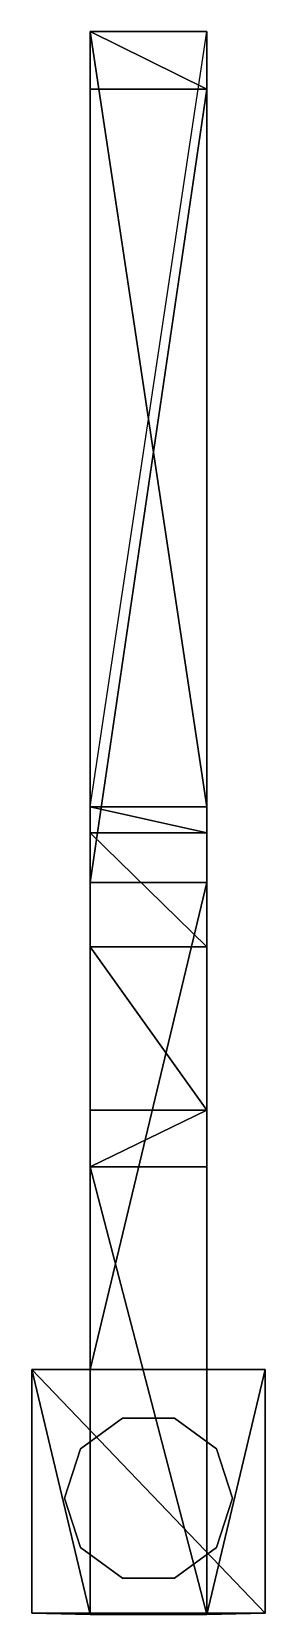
# Model space of a CAD drawing. Extents: x -415 to 5, y -63 to 73.
# Drawn here: x -15 to 5, y -62.7 to 72.9 of the extents above.
import ezdxf

# ---------------------------------------------------------------- set-up
doc = ezdxf.new("R2010")
doc.units = 0
doc.layers.add('ACESSORIO', color=253, linetype='CONTINUOUS')
doc.layers.add('ACESSORIO_DET', color=250, linetype='CONTINUOUS')

msp = doc.modelspace()

# ---------------------------------------------------------------- linework, layer by layer
at = {"layer": 'ACESSORIO'}
for points in [[(-7.2249, -45.91885, 366.0398), (-7.2249, -45.91885, 46.0398), (-10.8249, -48.53441, 366.0398), (-7.2249, -45.91885, 366.0398)], [(-10.8249, -48.53441, 366.0398), (-7.2249, -45.91885, 46.0398), (-10.8249, -48.53441, 46.0398), (-10.8249, -48.53441, 366.0398)], [(-2.7751, -45.91885, 366.0398), (-2.7751, -45.91885, 46.0398), (-7.2249, -45.91885, 366.0398), (-2.7751, -45.91885, 366.0398)], [(-7.2249, -45.91885, 366.0398), (-2.7751, -45.91885, 46.0398), (-7.2249, -45.91885, 46.0398), (-7.2249, -45.91885, 366.0398)], [(0.8249, -48.53441, 366.0398), (0.8249, -48.53441, 46.0398), (-2.7751, -45.91885, 366.0398), (0.8249, -48.53441, 366.0398)], [(-2.7751, -45.91885, 366.0398), (0.8249, -48.53441, 46.0398), (-2.7751, -45.91885, 46.0398), (-2.7751, -45.91885, 366.0398)], [(-10.8249, -48.53441, 366.0398), (-10.8249, -48.53441, 46.0398), (-12.2, -52.76646, 366.0398), (-10.8249, -48.53441, 366.0398)], [(-12.2, -52.76646, 366.0398), (-10.8249, -48.53441, 46.0398), (-12.2, -52.76646, 46.0398), (-12.2, -52.76646, 366.0398)], [(2.2, -52.76646, 366.0398), (2.2, -52.76646, 46.0398), (0.8249, -48.53441, 366.0398), (2.2, -52.76646, 366.0398)], [(0.8249, -48.53441, 366.0398), (2.2, -52.76646, 46.0398), (0.8249, -48.53441, 46.0398), (0.8249, -48.53441, 366.0398)], [(-12.2, -52.76646, 366.0398), (-12.2, -52.76646, 46.0398), (-10.8249, -56.99851, 366.0398), (-12.2, -52.76646, 366.0398)], [(-10.8249, -56.99851, 366.0398), (-12.2, -52.76646, 46.0398), (-10.8249, -56.99851, 46.0398), (-10.8249, -56.99851, 366.0398)], [(0.8249, -56.99851, 366.0398), (0.8249, -56.99851, 46.0398), (2.2, -52.76646, 366.0398), (0.8249, -56.99851, 366.0398)], [(2.2, -52.76646, 366.0398), (0.8249, -56.99851, 46.0398), (2.2, -52.76646, 46.0398), (2.2, -52.76646, 366.0398)], [(-10.8249, -56.99851, 366.0398), (-10.8249, -56.99851, 46.0398), (-7.2249, -59.61406, 366.0398), (-10.8249, -56.99851, 366.0398)], [(-7.2249, -59.61406, 366.0398), (-10.8249, -56.99851, 46.0398), (-7.2249, -59.61406, 46.0398), (-7.2249, -59.61406, 366.0398)], [(-2.7751, -59.61406, 366.0398), (-2.7751, -59.61406, 46.0398), (0.8249, -56.99851, 366.0398), (-2.7751, -59.61406, 366.0398)], [(0.8249, -56.99851, 366.0398), (-2.7751, -59.61406, 46.0398), (0.8249, -56.99851, 46.0398), (0.8249, -56.99851, 366.0398)], [(-7.2249, -59.61406, 366.0398), (-7.2249, -59.61406, 46.0398), (-2.7751, -59.61406, 366.0398), (-7.2249, -59.61406, 366.0398)], [(-2.7751, -59.61406, 366.0398), (-7.2249, -59.61406, 46.0398), (-2.7751, -59.61406, 46.0398), (-2.7751, -59.61406, 366.0398)]]:
    msp.add_3dface(points, dxfattribs=at)
at = {"layer": 'ACESSORIO_DET'}
for points in [[(-10, 72.88814, -32.0968), (-10, 6.46074, -49.8959), (0, 72.88814, -32.0968), (-10, 72.88814, -32.0968)], [(-10, 6.46074, -49.8959), (0, 72.88814, -32.0968), (0, 6.46074, -49.8959), (-10, 6.46074, -49.8959)], [(-10, 67.95894, -15.4432), (0, 67.95894, -15.4432), (-10, 72.88814, -32.0968), (-10, 67.95894, -15.4432)], [(-10, 72.88814, -32.0968), (0, 67.95894, -15.4432), (0, 72.88814, -32.0968), (-10, 72.88814, -32.0968)], [(-10, 72.88814, -32.0968), (-10, 6.46074, -49.8959), (-10, 4.25349, -43.3868), (-10, 72.88814, -32.0968)], [(-10, 72.88814, -32.0968), (-10, 4.25349, -43.3868), (-10, 67.95894, -15.4432), (-10, 72.88814, -32.0968)], [(-10, 72.88814, -32.0968), (0, 72.88814, -32.0968), (0, 6.46074, -49.8959), (-10, 72.88814, -32.0968)], [(-10, 72.88814, -32.0968), (0, 6.46074, -49.8959), (-10, 6.46074, -49.8959), (-10, 72.88814, -32.0968)], [(0, 72.88814, -32.0968), (-10, 72.88814, -32.0968), (0, 67.95894, -15.4432), (0, 72.88814, -32.0968)], [(0, 67.95894, -15.4432), (-10, 72.88814, -32.0968), (-10, 67.95894, -15.4432), (0, 67.95894, -15.4432)], [(0, 6.46074, -49.8959), (0, 72.88814, -32.0968), (0, 4.25349, -43.3868), (0, 6.46074, -49.8959)], [(0, 4.25349, -43.3868), (0, 72.88814, -32.0968), (0, 67.95894, -15.4432), (0, 4.25349, -43.3868)], [(-10, 0), (0, 0), (0, 67.95894, -15.4432), (-10, 0)], [(-10, 0), (0, 67.95894, -15.4432), (-10, 67.95894, -15.4432), (-10, 0)], [(-10, 4.25349, -43.3868), (-10, -5.53896, -43.62), (-10, 67.95894, -15.4432), (-10, 4.25349, -43.3868)], [(-10, 67.95894, -15.4432), (-10, -5.53896, -43.62), (-10, 0), (-10, 67.95894, -15.4432)], [(0, -5.53896, -43.62), (0, 4.25349, -43.3868), (0, 67.95894, -15.4432), (0, -5.53896, -43.62)], [(0, -5.53896, -43.62), (0, 67.95894, -15.4432), (0, 0), (0, -5.53896, -43.62)], [(0, 6.46074, -49.8959), (0, 4.25349, -43.3868), (-10, 6.46074, -49.8959), (0, 6.46074, -49.8959)], [(-10, 6.46074, -49.8959), (0, 4.25349, -43.3868), (-10, 4.25349, -43.3868), (-10, 6.46074, -49.8959)], [(-10, 4.25349, -43.3868), (-10, 6.46074, -49.8959), (0, 4.25349, -43.3868), (-10, 4.25349, -43.3868)], [(0, 4.25349, -43.3868), (-10, 6.46074, -49.8959), (0, 6.46074, -49.8959), (0, 4.25349, -43.3868)], [(0, 4.25349, -43.3868), (0, -5.53896, -43.62), (-10, 4.25349, -43.3868), (0, 4.25349, -43.3868)], [(-10, 4.25349, -43.3868), (0, -5.53896, -43.62), (-10, -5.53896, -43.62), (-10, 4.25349, -43.3868)], [(-10, 4.25349, -43.3868), (0, 4.25349, -43.3868), (0, -5.53896, -43.62), (-10, 4.25349, -43.3868)], [(-10, 4.25349, -43.3868), (0, -5.53896, -43.62), (-10, -5.53896, -43.62), (-10, 4.25349, -43.3868)], [(-10, -5.53896, -43.62), (-10, -24.38825, -14.0432), (-10, 0), (-10, -5.53896, -43.62)], [(-10, -24.38825, -14.0432), (-10, -41.74271, 29.4655), (-10, 0), (-10, -24.38825, -14.0432)], [(0, -41.74271, 29.4655), (0, 0), (-10, -41.74271, 29.4655), (0, -41.74271, 29.4655)], [(-10, -41.74271, 29.4655), (0, 0), (-10, 0), (-10, -41.74271, 29.4655)], [(0, -24.38825, -14.0432), (0, -5.53896, -43.62), (0, 0), (0, -24.38825, -14.0432)], [(0, -41.74271, 29.4655), (0, -24.38825, -14.0432), (0, 0), (0, -41.74271, 29.4655)], [(-10, -5.53896, -43.62), (-10, -19.52619, -27.8496), (-10, -24.38825, -14.0432), (-10, -5.53896, -43.62)], [(0, -5.53896, -43.62), (0, -19.52619, -27.8496), (-10, -5.53896, -43.62), (0, -5.53896, -43.62)], [(-10, -5.53896, -43.62), (0, -19.52619, -27.8496), (-10, -19.52619, -27.8496), (-10, -5.53896, -43.62)], [(0, -19.52619, -27.8496), (0, -5.53896, -43.62), (0, -24.38825, -14.0432), (0, -19.52619, -27.8496)], [(0, -24.38825, -14.0432), (-10, -24.38825, -14.0432), (0, -19.52619, -27.8496), (0, -24.38825, -14.0432)], [(0, -19.52619, -27.8496), (-10, -24.38825, -14.0432), (-10, -19.52619, -27.8496), (0, -19.52619, -27.8496)], [(-10, -24.38825, -14.0432), (-10, -62.71947, 13.0141), (-10, -41.74271, 29.4655), (-10, -24.38825, -14.0432)], [(0, -62.71947, 13.0141), (-10, -62.71947, 13.0141), (-10, -24.38825, -14.0432), (0, -62.71947, 13.0141)], [(0, -62.71947, 13.0141), (-10, -24.38825, -14.0432), (0, -24.38825, -14.0432), (0, -62.71947, 13.0141)], [(0, -62.71947, 13.0141), (0, -24.38825, -14.0432), (0, -41.74271, 29.4655), (0, -62.71947, 13.0141)], [(5, -41.74271, 46.0398), (-15, -41.74271, 46.0398), (5, -62.61406, 46.0398), (5, -41.74271, 46.0398)], [(5, -62.61406, 46.0398), (-15, -41.74271, 46.0398), (-15, -62.61406, 46.0398), (5, -62.61406, 46.0398)], [(-10, -62.71947, 13.0141), (-15, -62.61406, 46.0398), (-15, -41.74271, 46.0398), (-10, -62.71947, 13.0141)], [(-10, -62.71947, 13.0141), (-15, -41.74271, 46.0398), (-10, -41.74271, 29.4655), (-10, -62.71947, 13.0141)], [(-15, -41.74271, 46.0398), (5, -41.74271, 46.0398), (0, -41.74271, 29.4655), (-15, -41.74271, 46.0398)], [(-15, -41.74271, 46.0398), (0, -41.74271, 29.4655), (-10, -41.74271, 29.4655), (-15, -41.74271, 46.0398)], [(5, -62.61406, 46.0398), (0, -62.71947, 13.0141), (5, -41.74271, 46.0398), (5, -62.61406, 46.0398)], [(5, -41.74271, 46.0398), (0, -62.71947, 13.0141), (0, -41.74271, 29.4655), (5, -41.74271, 46.0398)], [(5, -62.61406, 46.0398), (-15, -62.61406, 46.0398), (0, -62.71947, 13.0141), (5, -62.61406, 46.0398)], [(0, -62.71947, 13.0141), (-15, -62.61406, 46.0398), (-10, -62.71947, 13.0141), (0, -62.71947, 13.0141)]]:
    msp.add_3dface(points, dxfattribs=at)

doc.saveas('drawing.dxf')
